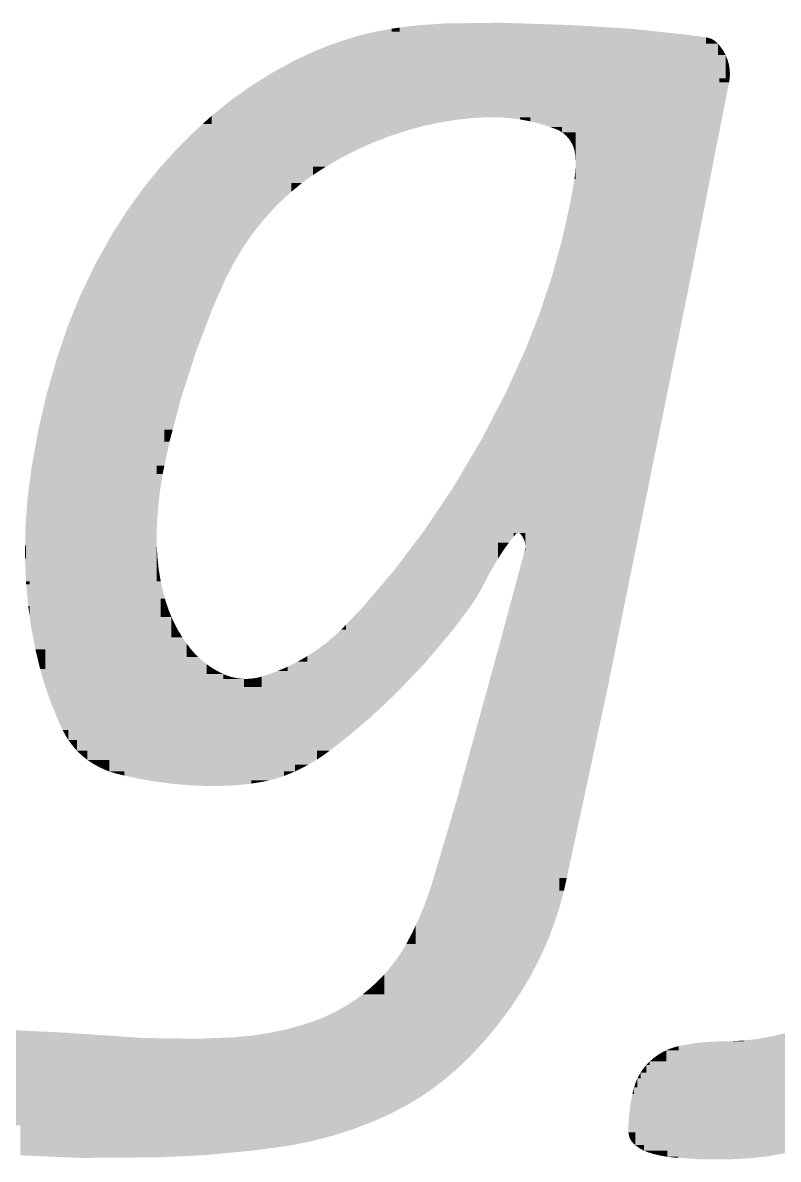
# Model space of a CAD drawing. Extents: x 149 to 8866, y 149 to 4853.
# Drawn here: x 5307.73 to 5334.64, y 4625.3 to 4665.8 of the extents above; entities that cross this region are included whole.
import ezdxf

# ---------------------------------------------------------------- set-up
doc = ezdxf.new("R2010")
doc.units = 0
doc.layers.add('L1D0', color=1, linetype='CONTINUOUS')

msp = doc.modelspace()

# ---------------------------------------------------------------- linework, layer by layer
at = {"layer": 'L1D0'}
for points in [[(5320.28, 4665.476), (5320.861, 4665.584), (5320.861, 4665.476)], [(5320.861, 4665.476), (5320.861, 4665.584), (5321.154, 4665.476), (5321.154, 4665.624)], [(5321.154, 4665.476), (5321.154, 4665.624), (5321.684, 4665.476), (5321.684, 4665.694)], [(5321.684, 4665.476), (5321.684, 4665.694), (5322.751, 4665.476), (5322.751, 4665.772)], [(5322.751, 4665.476), (5322.751, 4665.772), (5323.286, 4665.476), (5323.286, 4665.778)], [(5323.286, 4662.42), (5323.286, 4665.778), (5324.123, 4662.42), (5324.123, 4665.788)], [(5324.123, 4662.429), (5324.123, 4665.788), (5324.777, 4662.429), (5324.777, 4665.796)], [(5324.777, 4665.736), (5324.777, 4665.796), (5326.533, 4665.736), (5326.267, 4665.745)], [(5324.777, 4662.42), (5324.777, 4665.736), (5326.533, 4662.42), (5326.533, 4665.736)], [(5326.533, 4665.574), (5326.533, 4665.736), (5327.38, 4665.574), (5327.38, 4665.707)], [(5326.533, 4663.812), (5326.533, 4665.574), (5329.469, 4663.812), (5329.469, 4665.574)], [(5327.38, 4665.574), (5327.38, 4665.707), (5328.492, 4665.574), (5328.492, 4665.636)], [(5328.492, 4665.574), (5328.492, 4665.636), (5329.469, 4665.574)], [(5329.469, 4665.382), (5329.469, 4665.574), (5331.253, 4665.382), (5330.442, 4665.47)], [(5318.572, 4664.966), (5319.135, 4665.166), (5319.422, 4664.966), (5319.422, 4665.251)], [(5319.422, 4665.251), (5319.704, 4665.336), (5320.28, 4665.251), (5320.28, 4665.476)], [(5319.422, 4664.966), (5319.422, 4665.251), (5320.28, 4664.966), (5320.28, 4665.251)], [(5320.28, 4662.35), (5320.28, 4665.476), (5323.286, 4662.35), (5323.286, 4665.476)], [(5329.469, 4664.652), (5329.469, 4665.382), (5331.253, 4664.652), (5331.253, 4665.382)], [(5331.253, 4665.046), (5331.253, 4665.382), (5332.062, 4665.046), (5332.062, 4665.274)], [(5332.062, 4665.259), (5332.062, 4665.274), (5332.143, 4665.259), (5332.089, 4665.27)], [(5332.062, 4665.222), (5332.062, 4665.259), (5332.143, 4665.222), (5332.143, 4665.259)], [(5332.062, 4665.169), (5332.062, 4665.222), (5332.248, 4665.169), (5332.248, 4665.222)], [(5332.062, 4665.046), (5332.062, 4665.169), (5332.346, 4665.046), (5332.346, 4665.169)], [(5332.143, 4665.222), (5332.143, 4665.259), (5332.248, 4665.222), (5332.197, 4665.242)], [(5332.248, 4665.169), (5332.248, 4665.222), (5332.346, 4665.169), (5332.299, 4665.197)], [(5332.346, 4665.1), (5332.346, 4665.169), (5332.434, 4665.1), (5332.392, 4665.136)], [(5317.355, 4664.42), (5317.75, 4664.608), (5318.02, 4664.42), (5318.02, 4664.737)], [(5318.02, 4664.737), (5318.572, 4664.966), (5318.572, 4664.737)], [(5318.02, 4664.42), (5318.02, 4664.737), (5318.572, 4664.42), (5318.572, 4664.737)], [(5318.572, 4664.42), (5318.572, 4664.966), (5320.28, 4664.42), (5320.28, 4664.966)], [(5331.253, 4664.652), (5331.253, 4665.046), (5332.488, 4664.652), (5332.488, 4665.046)], [(5332.346, 4665.046), (5332.346, 4665.1), (5332.488, 4665.046), (5332.434, 4665.1)], [(5332.488, 4664.898), (5332.488, 4665.046), (5332.61, 4664.898), (5332.552, 4664.974)], [(5332.488, 4664.819), (5332.488, 4664.898), (5332.664, 4664.819), (5332.61, 4664.898)], [(5332.488, 4664.737), (5332.488, 4664.819), (5332.714, 4664.737), (5332.664, 4664.819)], [(5332.488, 4664.652), (5332.488, 4664.737), (5332.758, 4664.652), (5332.714, 4664.737)], [(5315.85, 4663.535), (5316.59, 4664), (5317.355, 4663.535), (5317.355, 4664.42)], [(5317.355, 4663.535), (5317.355, 4664.42), (5320.28, 4663.535), (5320.28, 4664.42)], [(5329.469, 4663.812), (5329.469, 4664.652), (5332.758, 4663.812), (5332.758, 4664.652)], [(5332.758, 4664.474), (5332.758, 4664.652), (5332.831, 4664.474), (5332.797, 4664.564)], [(5332.758, 4664.382), (5332.758, 4664.474), (5332.858, 4664.382), (5332.831, 4664.474)], [(5332.758, 4664.289), (5332.758, 4664.382), (5332.881, 4664.289), (5332.858, 4664.382)], [(5332.758, 4664.195), (5332.758, 4664.289), (5332.897, 4664.195), (5332.881, 4664.289)], [(5332.758, 4664.1), (5332.758, 4664.195), (5332.908, 4664.1), (5332.897, 4664.195)], [(5332.758, 4664.004), (5332.758, 4664.1), (5332.913, 4664.004), (5332.908, 4664.1)], [(5332.758, 4663.908), (5332.758, 4664.004), (5332.912, 4663.908), (5332.913, 4664.004)], [(5314.458, 4662.481), (5315.138, 4663.029), (5315.85, 4662.481), (5315.85, 4663.535)], [(5315.85, 4661.557), (5315.85, 4663.535), (5320.28, 4661.557), (5320.28, 4663.535)], [(5326.533, 4662.075), (5326.533, 4663.812), (5326.938, 4662.075), (5326.938, 4663.812)], [(5326.938, 4661.887), (5326.938, 4663.812), (5332.532, 4661.887), (5332.532, 4663.812)], [(5332.532, 4663.717), (5332.532, 4663.812), (5332.892, 4663.717), (5332.905, 4663.812)], [(5332.532, 4663.67), (5332.532, 4663.717), (5332.883, 4663.67), (5332.892, 4663.717)], [(5332.532, 4661.887), (5332.532, 4663.67), (5332.883, 4663.67)], [(5332.758, 4663.812), (5332.758, 4663.908), (5332.905, 4663.812), (5332.912, 4663.908)], [(5314.135, 4662.188), (5314.401, 4662.429), (5314.458, 4662.188), (5314.458, 4662.481)], [(5314.458, 4661.885), (5314.458, 4662.481), (5315.85, 4661.885), (5315.85, 4662.481)], [(5320.28, 4661.959), (5320.28, 4662.35), (5321.411, 4661.959), (5321.411, 4662.35)], [(5321.411, 4661.959), (5321.411, 4662.35), (5322.003, 4662.119), (5322.003, 4662.35)], [(5322.003, 4662.119), (5322.003, 4662.35), (5322.602, 4662.246), (5322.602, 4662.35)], [(5322.602, 4662.246), (5322.602, 4662.35), (5323.207, 4662.342), (5323.286, 4662.35)], [(5323.286, 4662.35), (5323.286, 4662.42), (5323.817, 4662.405), (5324.123, 4662.42)], [(5324.123, 4662.42), (5324.123, 4662.429), (5324.311, 4662.429)], [(5324.777, 4662.42), (5324.688, 4662.426), (5324.777, 4662.429), (5324.311, 4662.429)], [(5325.437, 4662.352), (5325.064, 4662.4), (5325.437, 4662.42), (5324.777, 4662.42)], [(5325.808, 4662.281), (5325.437, 4662.352), (5325.808, 4662.42), (5325.437, 4662.42)], [(5325.808, 4662.281), (5325.808, 4662.42), (5326.533, 4662.281), (5326.533, 4662.42)], [(5313.799, 4661.885), (5314.135, 4662.188), (5314.458, 4661.885), (5314.458, 4662.188)], [(5320.28, 4661.764), (5320.28, 4661.959), (5320.818, 4661.764), (5320.818, 4661.959)], [(5320.818, 4661.764), (5320.818, 4661.959), (5321.12, 4661.863), (5321.411, 4661.959)], [(5326.533, 4662.075), (5326.174, 4662.189), (5326.533, 4662.281), (5325.808, 4662.281)], [(5326.744, 4661.994), (5326.709, 4662.007), (5326.744, 4662.075), (5326.533, 4662.075)], [(5326.744, 4661.994), (5326.744, 4662.075), (5326.938, 4661.994), (5326.938, 4662.075)], [(5326.811, 4661.963), (5326.744, 4661.994), (5326.938, 4661.963), (5326.938, 4661.994)], [(5326.876, 4661.927), (5326.811, 4661.963), (5326.938, 4661.927), (5326.938, 4661.963)], [(5326.938, 4661.887), (5326.876, 4661.927), (5326.938, 4661.927)], [(5312.561, 4660.57), (5313.163, 4661.244), (5313.474, 4660.57), (5313.474, 4661.557)], [(5313.474, 4661.557), (5313.799, 4661.885), (5315.85, 4661.557), (5315.85, 4661.885)], [(5313.474, 4659.771), (5313.474, 4661.557), (5317.289, 4659.771), (5317.289, 4661.557)], [(5317.289, 4660.672), (5317.289, 4661.557), (5318.532, 4660.672), (5318.532, 4661.557)], [(5318.532, 4661.277), (5318.532, 4661.557), (5319.647, 4661.277), (5319.647, 4661.557)], [(5319.647, 4661.277), (5319.647, 4661.557), (5320.226, 4661.536), (5320.28, 4661.557)], [(5320.28, 4661.557), (5320.28, 4661.764), (5320.818, 4661.764)], [(5326.998, 4661.842), (5326.938, 4661.887), (5327.108, 4661.842), (5327.108, 4661.887)], [(5327.054, 4661.794), (5326.998, 4661.842), (5327.108, 4661.794), (5327.108, 4661.842)], [(5327.108, 4661.741), (5327.054, 4661.794), (5327.108, 4661.794)], [(5327.108, 4661.741), (5327.108, 4661.887), (5327.418, 4661.741), (5327.418, 4661.887)], [(5327.157, 4661.686), (5327.108, 4661.741), (5327.418, 4661.686), (5327.418, 4661.741)], [(5327.202, 4661.627), (5327.18, 4661.657), (5327.202, 4661.686), (5327.157, 4661.686)], [(5327.202, 4661.627), (5327.202, 4661.686), (5327.418, 4661.627), (5327.418, 4661.686)], [(5327.243, 4661.565), (5327.202, 4661.627), (5327.418, 4661.565), (5327.418, 4661.627)], [(5327.281, 4661.501), (5327.243, 4661.565), (5327.418, 4661.501), (5327.418, 4661.565)], [(5327.313, 4661.433), (5327.281, 4661.501), (5327.418, 4661.433), (5327.418, 4661.501)], [(5327.418, 4660.224), (5327.418, 4661.887), (5332.204, 4660.224), (5332.532, 4661.887)], [(5318.532, 4660.989), (5318.532, 4661.277), (5319.081, 4660.989), (5319.647, 4661.277)], [(5327.341, 4661.365), (5327.313, 4661.433), (5327.418, 4661.365), (5327.418, 4661.433)], [(5327.364, 4661.294), (5327.341, 4661.365), (5327.418, 4661.294), (5327.418, 4661.365)], [(5327.381, 4661.222), (5327.364, 4661.294), (5327.418, 4661.222), (5327.418, 4661.294)], [(5327.395, 4661.148), (5327.381, 4661.222), (5327.418, 4661.148), (5327.418, 4661.222)], [(5327.399, 4661.111), (5327.395, 4661.148), (5327.418, 4661.111), (5327.418, 4661.148)], [(5327.418, 4660.845), (5327.409, 4661.023), (5327.418, 4661.111), (5327.399, 4661.111)], [(5318.532, 4660.672), (5318.532, 4660.989), (5319.081, 4660.989)], [(5311.995, 4659.866), (5312.561, 4660.57), (5313.474, 4659.866), (5313.474, 4660.57)], [(5317.289, 4660.367), (5317.289, 4660.672), (5318.061, 4660.367), (5318.061, 4660.672)], [(5317.289, 4660.08), (5317.289, 4660.367), (5317.667, 4660.08), (5318.061, 4660.367)], [(5318.061, 4660.367), (5318.061, 4660.672), (5318.266, 4660.5), (5318.532, 4660.672)], [(5327.374, 4660.224), (5327.389, 4660.312), (5327.418, 4660.224), (5327.418, 4660.312)], [(5327.389, 4660.312), (5327.409, 4660.489), (5327.418, 4660.312), (5327.418, 4660.489)], [(5327.409, 4660.489), (5327.418, 4660.667), (5327.418, 4660.489)], [(5317.289, 4659.771), (5317.289, 4660.08), (5317.667, 4660.08)], [(5327.246, 4659.449), (5327.374, 4660.224), (5332.052, 4659.449), (5332.204, 4660.224)], [(5311.224, 4658.752), (5311.468, 4659.132), (5311.927, 4658.752), (5311.927, 4659.771)], [(5311.927, 4659.771), (5311.995, 4659.866), (5313.474, 4659.771), (5313.474, 4659.866)], [(5311.927, 4658.752), (5311.927, 4659.771), (5315.572, 4658.752), (5315.572, 4659.771)], [(5315.572, 4659.442), (5315.572, 4659.771), (5316.929, 4659.442), (5317.289, 4659.771)], [(5315.572, 4659.094), (5315.572, 4659.442), (5316.587, 4659.094), (5316.929, 4659.442)], [(5315.572, 4658.728), (5315.572, 4659.094), (5316.265, 4658.728), (5316.587, 4659.094)], [(5326.924, 4658.018), (5327.073, 4658.682), (5327.246, 4658.018), (5327.246, 4659.449)], [(5327.246, 4658.018), (5327.246, 4659.449), (5331.77, 4658.018), (5332.052, 4659.449)], [(5310.641, 4657.784), (5310.899, 4658.246), (5311.224, 4657.784), (5311.224, 4658.752)], [(5311.224, 4657.784), (5311.224, 4658.752), (5315.572, 4657.784), (5315.572, 4658.752)], [(5315.572, 4658.536), (5315.572, 4658.728), (5316.114, 4658.536), (5316.265, 4658.728)], [(5315.572, 4658.293), (5315.572, 4658.536), (5315.923, 4658.293), (5316.114, 4658.536)], [(5315.572, 4657.784), (5315.572, 4658.293), (5315.923, 4658.293)], [(5326.436, 4656.34), (5326.559, 4656.707), (5326.924, 4656.34), (5326.924, 4658.018)], [(5326.924, 4656.34), (5326.924, 4658.018), (5331.44, 4656.34), (5331.77, 4658.018)], [(5310.076, 4656.706), (5310.311, 4657.194), (5310.641, 4656.706), (5310.641, 4657.784)], [(5310.641, 4656.706), (5310.641, 4657.784), (5314.968, 4656.706), (5314.968, 4657.784)], [(5314.968, 4656.706), (5314.968, 4657.784), (5315.253, 4657.255), (5315.572, 4657.784)], [(5309.607, 4655.663), (5309.789, 4656.109), (5310.076, 4655.663), (5310.076, 4656.706)], [(5310.076, 4655.663), (5310.076, 4656.706), (5314.504, 4655.663), (5314.504, 4656.706)], [(5314.504, 4655.663), (5314.504, 4656.706), (5314.842, 4656.423), (5314.968, 4656.706)], [(5326.127, 4655.416), (5326.436, 4656.34), (5331.253, 4655.416), (5331.44, 4656.34)], [(5309.335, 4654.994), (5309.607, 4655.663), (5313.813, 4654.994), (5313.813, 4655.663)], [(5313.813, 4653.808), (5313.813, 4655.663), (5313.909, 4654.106), (5314.504, 4655.663)], [(5325.63, 4654.148), (5326.127, 4655.416), (5330.996, 4654.148), (5331.253, 4655.416)], [(5308.934, 4653.808), (5309.141, 4654.424), (5309.335, 4653.808), (5309.335, 4654.994)], [(5309.335, 4653.808), (5309.335, 4654.994), (5313.813, 4653.808), (5313.813, 4654.994)], [(5308.566, 4652.508), (5308.578, 4652.558), (5308.934, 4652.508), (5308.934, 4653.808)], [(5308.934, 4652.508), (5308.934, 4653.808), (5313.391, 4652.508), (5313.391, 4653.808)], [(5313.391, 4652.508), (5313.391, 4653.808), (5313.653, 4653.314), (5313.813, 4653.808)], [(5324.948, 4652.642), (5325.349, 4653.528), (5325.63, 4652.642), (5325.63, 4654.148)], [(5325.63, 4652.642), (5325.63, 4654.148), (5330.691, 4652.642), (5330.996, 4654.148)], [(5324.05, 4650.916), (5324.948, 4652.642), (5330.342, 4650.916), (5330.691, 4652.642)], [(5308.283, 4651.292), (5308.566, 4652.508), (5313.067, 4651.292), (5313.391, 4652.508)], [(5308.052, 4650.014), (5308.283, 4651.292), (5312.773, 4650.014), (5312.773, 4651.292)], [(5312.773, 4650.87), (5312.773, 4651.292), (5312.954, 4650.87), (5313.067, 4651.292)], [(5312.773, 4650.014), (5312.773, 4650.87), (5312.779, 4650.042), (5312.954, 4650.87)], [(5323.516, 4650.014), (5324.05, 4650.916), (5330.16, 4650.014), (5330.342, 4650.916)], [(5307.897, 4648.842), (5307.966, 4649.37), (5308.052, 4648.842), (5308.052, 4650.014)], [(5308.052, 4648.842), (5308.052, 4650.014), (5312.5, 4648.842), (5312.5, 4650.014)], [(5312.5, 4649.713), (5312.5, 4650.014), (5312.709, 4649.713), (5312.773, 4650.014)], [(5323.058, 4649.241), (5323.516, 4650.014), (5324.66, 4649.241), (5324.66, 4650.014)], [(5324.66, 4647.62), (5324.66, 4650.014), (5325.625, 4647.62), (5325.625, 4650.014)], [(5325.625, 4644.346), (5325.625, 4650.014), (5329.014, 4644.346), (5329.014, 4650.014)], [(5329.014, 4644.346), (5329.014, 4650.014), (5329.959, 4649.018), (5330.16, 4650.014)], [(5312.5, 4649.051), (5312.5, 4649.713), (5312.605, 4649.051), (5312.709, 4649.713)], [(5312.5, 4647.714), (5312.5, 4649.051), (5312.535, 4648.384), (5312.605, 4649.051)], [(5322.516, 4648.433), (5323.058, 4649.241), (5324.66, 4648.433), (5324.66, 4649.241)], [(5307.82, 4647.778), (5307.897, 4648.842), (5312.5, 4647.778), (5312.5, 4648.842)], [(5322.03, 4647.707), (5322.516, 4648.433), (5324.66, 4647.707), (5324.66, 4648.433)], [(5307.812, 4647.165), (5307.82, 4647.778), (5312.5, 4647.165), (5312.5, 4647.778)], [(5321.277, 4646.71), (5322.03, 4647.707), (5324.66, 4646.71), (5324.66, 4647.707)], [(5324.66, 4647.482), (5324.66, 4647.62), (5325.208, 4647.482), (5325.208, 4647.62)], [(5324.66, 4647.27), (5324.66, 4647.482), (5325.041, 4647.27), (5325.208, 4647.482)], [(5325.208, 4647.585), (5325.208, 4647.62), (5325.296, 4647.585), (5325.296, 4647.62)], [(5325.208, 4647.482), (5325.208, 4647.585), (5325.296, 4647.585)], [(5325.296, 4647.608), (5325.296, 4647.62), (5325.322, 4647.608), (5325.322, 4647.62)], [(5325.296, 4647.585), (5325.296, 4647.608), (5325.303, 4647.594), (5325.322, 4647.608)], [(5325.322, 4647.608), (5325.322, 4647.62), (5325.344, 4647.616), (5325.367, 4647.62)], [(5325.412, 4647.61), (5325.39, 4647.618), (5325.412, 4647.62), (5325.367, 4647.62)], [(5325.412, 4647.61), (5325.412, 4647.62), (5325.46, 4647.61), (5325.46, 4647.62)], [(5325.433, 4647.599), (5325.412, 4647.61), (5325.46, 4647.599), (5325.46, 4647.61)], [(5325.46, 4647.571), (5325.44, 4647.59), (5325.46, 4647.599), (5325.433, 4647.599)], [(5325.46, 4647.571), (5325.46, 4647.62), (5325.625, 4647.571), (5325.625, 4647.62)], [(5325.496, 4647.528), (5325.46, 4647.571), (5325.625, 4647.528), (5325.625, 4647.571)], [(5325.527, 4647.482), (5325.496, 4647.528), (5325.625, 4647.482), (5325.625, 4647.528)], [(5325.554, 4647.434), (5325.527, 4647.482), (5325.625, 4647.434), (5325.625, 4647.482)], [(5325.578, 4647.384), (5325.554, 4647.434), (5325.625, 4647.384), (5325.625, 4647.434)], [(5325.596, 4647.331), (5325.578, 4647.384), (5325.625, 4647.331), (5325.625, 4647.384)], [(5325.611, 4647.277), (5325.596, 4647.331), (5325.625, 4647.277), (5325.625, 4647.331)], [(5307.807, 4646.713), (5307.812, 4647.165), (5307.844, 4646.713), (5307.844, 4647.165)], [(5307.844, 4645.895), (5307.844, 4647.165), (5312.5, 4645.895), (5312.5, 4647.165)], [(5312.5, 4646.74), (5312.5, 4647.165), (5312.524, 4646.74)], [(5324.66, 4647.16), (5324.66, 4647.27), (5324.963, 4647.16), (5325.041, 4647.27)], [(5324.66, 4646.71), (5324.66, 4647.16), (5324.857, 4647.013), (5324.963, 4647.16)], [(5324.897, 4644.346), (5325.603, 4646.975), (5325.625, 4644.346), (5325.625, 4646.975)], [(5325.603, 4646.975), (5325.61, 4647.002), (5325.625, 4646.975), (5325.625, 4647.002)], [(5325.61, 4647.002), (5325.62, 4647.057), (5325.625, 4647.002), (5325.625, 4647.057)], [(5325.625, 4647.167), (5325.62, 4647.223), (5325.625, 4647.277), (5325.611, 4647.277)], [(5325.62, 4647.057), (5325.625, 4647.112), (5325.625, 4647.057)], [(5307.844, 4645.895), (5307.831, 4646.18), (5307.844, 4646.713), (5307.807, 4646.713)], [(5312.5, 4646.315), (5312.5, 4646.74), (5312.571, 4646.315), (5312.524, 4646.74)], [(5320.388, 4645.62), (5320.976, 4646.312), (5321.277, 4645.62), (5321.277, 4646.71)], [(5321.277, 4645.62), (5321.277, 4646.71), (5324.06, 4645.62), (5324.06, 4646.71)], [(5324.06, 4646.553), (5324.06, 4646.71), (5324.569, 4646.553), (5324.66, 4646.71)], [(5324.06, 4646.176), (5324.06, 4646.553), (5324.348, 4646.176), (5324.569, 4646.553)], [(5312.5, 4645.895), (5312.5, 4646.315), (5312.641, 4645.895), (5312.571, 4646.315)], [(5324.06, 4645.62), (5324.06, 4646.176), (5324.147, 4645.788), (5324.348, 4646.176)], [(5307.849, 4645.79), (5307.844, 4645.895), (5307.976, 4645.79), (5307.976, 4645.895)], [(5307.921, 4645.012), (5307.849, 4645.79), (5307.976, 4645.012), (5307.976, 4645.79)], [(5307.976, 4644.627), (5307.976, 4645.895), (5312.641, 4644.627), (5312.641, 4645.895)], [(5312.641, 4645.273), (5312.641, 4645.895), (5312.793, 4645.273), (5312.735, 4645.478)], [(5319.241, 4644.346), (5319.844, 4644.979), (5320.388, 4644.346), (5320.388, 4645.62)], [(5320.388, 4644.978), (5320.388, 4645.62), (5323.659, 4644.978), (5323.659, 4645.62)], [(5323.659, 4644.978), (5323.659, 4645.62), (5323.868, 4645.293), (5324.06, 4645.62)], [(5307.976, 4644.627), (5307.921, 4645.012), (5307.976, 4645.012)], [(5312.641, 4645.141), (5312.641, 4645.273), (5312.83, 4645.141), (5312.793, 4645.273)], [(5312.641, 4644.881), (5312.641, 4645.141), (5312.919, 4644.881), (5312.83, 4645.141)], [(5320.388, 4644.346), (5320.388, 4644.978), (5323.189, 4644.346), (5323.189, 4644.978)], [(5323.189, 4644.346), (5323.189, 4644.978), (5323.546, 4644.826), (5323.659, 4644.978)], [(5308.177, 4643.471), (5308.031, 4644.239), (5308.177, 4644.627), (5307.976, 4644.627)], [(5308.177, 4643.471), (5308.177, 4644.627), (5313.022, 4643.471), (5313.022, 4644.627)], [(5312.641, 4644.627), (5312.641, 4644.881), (5313.022, 4644.627), (5312.919, 4644.881)], [(5313.022, 4644.136), (5313.022, 4644.627), (5313.267, 4644.136), (5313.138, 4644.378)], [(5313.022, 4643.902), (5313.022, 4644.136), (5313.409, 4643.902), (5313.267, 4644.136)], [(5318.51, 4643.677), (5318.815, 4643.931), (5319.07, 4643.677), (5319.07, 4644.17)], [(5319.07, 4644.17), (5319.104, 4644.202), (5319.241, 4644.17), (5319.241, 4644.346)], [(5319.07, 4643.589), (5319.07, 4644.17), (5319.241, 4643.589), (5319.241, 4644.17)], [(5319.241, 4643.589), (5319.241, 4644.346), (5322.565, 4643.589), (5322.565, 4644.346)], [(5322.565, 4643.589), (5322.565, 4644.346), (5323.074, 4644.192), (5323.189, 4644.346)], [(5324.788, 4643.938), (5324.897, 4644.346), (5328.932, 4643.938), (5329.014, 4644.346)], [(5313.022, 4643.675), (5313.022, 4643.902), (5313.564, 4643.675), (5313.409, 4643.902)], [(5318.191, 4643.441), (5318.51, 4643.677), (5319.07, 4643.441), (5319.07, 4643.677)], [(5324.28, 4642.09), (5324.788, 4643.938), (5328.558, 4642.09), (5328.932, 4643.938)], [(5308.269, 4643.091), (5308.177, 4643.471), (5308.534, 4643.091), (5308.534, 4643.471)], [(5308.534, 4642.132), (5308.534, 4643.471), (5313.564, 4642.132), (5313.564, 4643.471)], [(5313.022, 4643.471), (5313.022, 4643.675), (5313.564, 4643.471), (5313.564, 4643.675)], [(5313.564, 4643.487), (5313.564, 4643.675), (5313.708, 4643.487), (5313.648, 4643.566)], [(5313.564, 4643.338), (5313.564, 4643.487), (5313.838, 4643.338), (5313.708, 4643.487)], [(5313.564, 4643.196), (5313.564, 4643.338), (5313.976, 4643.196), (5313.838, 4643.338)], [(5317.859, 4643.224), (5318.191, 4643.441), (5319.07, 4643.224), (5319.07, 4643.441)], [(5319.07, 4642.93), (5319.07, 4643.589), (5322.007, 4642.93), (5322.565, 4643.589)], [(5308.346, 4642.768), (5308.269, 4643.091), (5308.534, 4642.768), (5308.534, 4643.091)], [(5313.564, 4643.064), (5313.564, 4643.196), (5314.123, 4643.064), (5313.976, 4643.196)], [(5313.564, 4642.941), (5313.564, 4643.064), (5314.278, 4642.941), (5314.123, 4643.064)], [(5313.564, 4642.59), (5313.564, 4642.941), (5314.278, 4642.59), (5314.278, 4642.941)], [(5314.278, 4642.724), (5314.278, 4642.941), (5314.609, 4642.724), (5314.44, 4642.827)], [(5317.161, 4642.849), (5317.515, 4643.027), (5317.859, 4642.849), (5317.859, 4643.027)], [(5317.515, 4643.027), (5317.859, 4643.224), (5317.859, 4643.027)], [(5317.859, 4642.692), (5317.859, 4643.224), (5319.07, 4642.692), (5319.07, 4643.224)], [(5319.07, 4642.307), (5319.07, 4642.93), (5321.411, 4642.307), (5322.007, 4642.93)], [(5308.534, 4642.132), (5308.346, 4642.768), (5308.534, 4642.768)], [(5313.564, 4642.132), (5313.564, 4642.59), (5314.874, 4642.132), (5314.874, 4642.59)], [(5314.278, 4642.59), (5314.278, 4642.724), (5314.609, 4642.59), (5314.609, 4642.724)], [(5314.609, 4642.59), (5314.609, 4642.724), (5314.874, 4642.59), (5314.784, 4642.631)], [(5314.874, 4642.525), (5314.874, 4642.59), (5315.035, 4642.525), (5314.927, 4642.566)], [(5314.874, 4642.49), (5314.874, 4642.525), (5315.146, 4642.49), (5315.035, 4642.525)], [(5314.874, 4642.417), (5314.874, 4642.49), (5315.146, 4642.417), (5315.146, 4642.49)], [(5315.146, 4642.417), (5315.146, 4642.49), (5315.259, 4642.417), (5315.259, 4642.461)], [(5316.066, 4642.456), (5316.179, 4642.482), (5316.235, 4642.456), (5316.235, 4642.499)], [(5316.235, 4642.499), (5316.424, 4642.556), (5316.797, 4642.499), (5316.797, 4642.692)], [(5316.235, 4642.132), (5316.235, 4642.499), (5316.797, 4642.132), (5316.797, 4642.499)], [(5316.797, 4642.692), (5317.161, 4642.849), (5317.161, 4642.692)], [(5316.797, 4642.132), (5316.797, 4642.692), (5319.07, 4642.132), (5319.07, 4642.692)], [(5317.161, 4642.692), (5317.161, 4642.849), (5317.859, 4642.692), (5317.859, 4642.849)], [(5308.755, 4641.508), (5308.534, 4642.132), (5310.81, 4641.508), (5310.81, 4642.132)], [(5310.81, 4640.172), (5310.81, 4642.132), (5319.07, 4640.172), (5319.07, 4642.132)], [(5314.874, 4642.132), (5314.874, 4642.417), (5315.604, 4642.132), (5315.604, 4642.417)], [(5315.259, 4642.417), (5315.259, 4642.461), (5315.373, 4642.417), (5315.373, 4642.44)], [(5315.373, 4642.417), (5315.373, 4642.44), (5315.488, 4642.417), (5315.488, 4642.425)], [(5315.488, 4642.417), (5315.488, 4642.425), (5315.604, 4642.417)], [(5315.604, 4642.132), (5315.604, 4642.417), (5315.72, 4642.132), (5315.72, 4642.416)], [(5315.72, 4642.416), (5315.836, 4642.423), (5315.952, 4642.416), (5315.952, 4642.435)], [(5315.72, 4642.132), (5315.72, 4642.416), (5315.952, 4642.132), (5315.952, 4642.416)], [(5315.952, 4642.435), (5316.066, 4642.456), (5316.066, 4642.435)], [(5315.952, 4642.132), (5315.952, 4642.435), (5316.235, 4642.132), (5316.235, 4642.435)], [(5316.066, 4642.435), (5316.066, 4642.456), (5316.235, 4642.435), (5316.235, 4642.456)], [(5319.07, 4642.013), (5319.07, 4642.307), (5321.13, 4642.013), (5321.411, 4642.307)], [(5323.955, 4640.905), (5324.28, 4642.09), (5328.303, 4640.905), (5328.558, 4642.09)], [(5319.07, 4641.446), (5319.07, 4642.013), (5320.545, 4641.446), (5321.13, 4642.013)], [(5309.008, 4640.895), (5308.755, 4641.508), (5310.81, 4640.895), (5310.81, 4641.508)], [(5319.07, 4641.173), (5319.07, 4641.446), (5320.243, 4641.173), (5320.545, 4641.446)], [(5309.151, 4640.596), (5309.008, 4640.895), (5310.81, 4640.596), (5310.81, 4640.895)], [(5319.07, 4640.172), (5319.07, 4641.173), (5319.862, 4640.827), (5320.243, 4641.173)], [(5323.464, 4639.119), (5323.955, 4640.905), (5327.919, 4639.119), (5328.303, 4640.905)], [(5309.187, 4640.522), (5309.151, 4640.596), (5309.354, 4640.522), (5309.354, 4640.596)], [(5309.266, 4640.378), (5309.187, 4640.522), (5309.354, 4640.378), (5309.354, 4640.522)], [(5309.354, 4640.239), (5309.354, 4640.596), (5310.81, 4640.239), (5310.81, 4640.596)], [(5309.354, 4640.239), (5309.266, 4640.378), (5309.354, 4640.378)], [(5309.449, 4640.105), (5309.354, 4640.239), (5309.661, 4640.105), (5309.661, 4640.239)], [(5309.661, 4639.855), (5309.551, 4639.977), (5309.661, 4640.105), (5309.449, 4640.105)], [(5309.661, 4639.855), (5309.661, 4640.239), (5310.81, 4639.855), (5310.81, 4640.239)], [(5310.81, 4639.119), (5310.81, 4640.172), (5317.421, 4639.119), (5317.421, 4640.172)], [(5317.421, 4639.861), (5317.421, 4640.172), (5318.661, 4639.861), (5319.07, 4640.172)], [(5309.778, 4639.74), (5309.661, 4639.855), (5310.03, 4639.74), (5310.03, 4639.855)], [(5310.03, 4639.53), (5309.901, 4639.631), (5310.03, 4639.74), (5309.778, 4639.74)], [(5310.03, 4639.53), (5310.03, 4639.855), (5310.81, 4639.53), (5310.81, 4639.855)], [(5317.421, 4639.544), (5317.421, 4639.861), (5318.209, 4639.544), (5318.209, 4639.861)], [(5318.209, 4639.544), (5318.209, 4639.861), (5318.514, 4639.749), (5318.661, 4639.861)], [(5310.166, 4639.437), (5310.03, 4639.53), (5310.378, 4639.437), (5310.378, 4639.53)], [(5310.378, 4639.312), (5310.306, 4639.35), (5310.378, 4639.437), (5310.166, 4639.437)], [(5310.378, 4639.312), (5310.378, 4639.53), (5310.81, 4639.312), (5310.81, 4639.53)], [(5310.633, 4639.188), (5310.462, 4639.267), (5310.633, 4639.312), (5310.378, 4639.312)], [(5310.633, 4639.188), (5310.633, 4639.312), (5310.81, 4639.188), (5310.81, 4639.312)], [(5317.421, 4639.355), (5317.421, 4639.544), (5317.891, 4639.355), (5318.209, 4639.544)], [(5317.421, 4639.119), (5317.421, 4639.355), (5317.565, 4639.185), (5317.891, 4639.355)], [(5310.81, 4639.119), (5310.633, 4639.188), (5310.81, 4639.188)], [(5311.082, 4639.038), (5310.99, 4639.061), (5311.082, 4639.119), (5310.81, 4639.119)], [(5311.347, 4638.97), (5311.082, 4639.038), (5311.347, 4639.119), (5311.082, 4639.119)], [(5311.883, 4638.856), (5311.347, 4638.97), (5311.883, 4639.119), (5311.347, 4639.119)], [(5311.883, 4638.856), (5311.883, 4639.119), (5312.455, 4638.856), (5312.455, 4639.119)], [(5312.455, 4638.758), (5312.153, 4638.809), (5312.455, 4638.856), (5311.883, 4638.856)], [(5312.455, 4638.758), (5312.455, 4639.119), (5313.365, 4638.758), (5313.365, 4639.119)], [(5313.365, 4638.653), (5313.365, 4639.119), (5314.255, 4638.653), (5314.255, 4639.119)], [(5314.255, 4638.6), (5314.255, 4639.119), (5314.815, 4638.6), (5314.815, 4639.119)], [(5314.815, 4638.684), (5314.815, 4639.119), (5315.864, 4638.684), (5315.864, 4639.119)], [(5315.864, 4638.804), (5315.864, 4639.119), (5316.517, 4638.804), (5316.517, 4639.119)], [(5316.517, 4638.957), (5316.517, 4639.119), (5317.027, 4638.957), (5317.027, 4639.119)], [(5316.517, 4638.804), (5316.517, 4638.957), (5316.774, 4638.873), (5317.027, 4638.957)], [(5317.027, 4639.054), (5317.027, 4639.119), (5317.275, 4639.054), (5317.275, 4639.119)], [(5317.027, 4638.957), (5317.027, 4639.054), (5317.275, 4639.054)], [(5317.275, 4639.054), (5317.275, 4639.119), (5317.397, 4639.108), (5317.421, 4639.119)], [(5323.186, 4638.108), (5323.464, 4639.119), (5327.702, 4638.108), (5327.919, 4639.119)], [(5313.365, 4638.653), (5313.061, 4638.679), (5313.365, 4638.758), (5312.455, 4638.758)], [(5314.255, 4638.6), (5313.661, 4638.626), (5314.255, 4638.653), (5313.365, 4638.653)], [(5314.815, 4638.6), (5314.815, 4638.684), (5315.341, 4638.628), (5315.864, 4638.684)], [(5315.864, 4638.684), (5315.864, 4638.804), (5316.125, 4638.726), (5316.125, 4638.804)], [(5316.125, 4638.726), (5316.125, 4638.804), (5316.256, 4638.747), (5316.517, 4638.804)], [(5322.364, 4635.326), (5323.186, 4638.108), (5327.103, 4635.326), (5327.702, 4638.108)], [(5322.082, 4634.475), (5322.279, 4635.039), (5322.364, 4634.475), (5322.364, 4635.326)], [(5322.364, 4634.249), (5322.364, 4635.326), (5326.836, 4634.249), (5326.836, 4635.326)], [(5326.836, 4635.178), (5326.836, 4635.326), (5327.071, 4635.178), (5327.103, 4635.326)], [(5326.836, 4634.866), (5326.836, 4635.178), (5327.004, 4634.866), (5327.071, 4635.178)], [(5326.836, 4634.249), (5326.836, 4634.866), (5327.004, 4634.866)], [(5321.856, 4633.921), (5322.082, 4634.475), (5322.364, 4633.921), (5322.364, 4634.475)], [(5322.364, 4633.641), (5322.364, 4634.249), (5326.637, 4633.641), (5326.836, 4634.249)], [(5321.604, 4633.379), (5321.726, 4633.641), (5321.726, 4633.379)], [(5321.726, 4633.641), (5321.856, 4633.921), (5322.364, 4633.641), (5322.364, 4633.921)], [(5321.726, 4632.138), (5321.726, 4633.641), (5325.975, 4632.138), (5325.975, 4633.641)], [(5325.975, 4633.045), (5325.975, 4633.641), (5326.404, 4633.045), (5326.637, 4633.641)], [(5321.464, 4633.116), (5321.604, 4633.379), (5321.726, 4633.116), (5321.726, 4633.379)], [(5321.212, 4632.68), (5321.385, 4632.967), (5321.726, 4632.68), (5321.726, 4632.967)], [(5321.385, 4632.967), (5321.464, 4633.116), (5321.726, 4632.967), (5321.726, 4633.116)], [(5325.975, 4632.138), (5325.975, 4633.045), (5326.142, 4632.462), (5326.404, 4633.045)], [(5320.82, 4632.138), (5321.024, 4632.404), (5321.726, 4632.138), (5321.726, 4632.404)], [(5321.024, 4632.404), (5321.212, 4632.68), (5321.726, 4632.404), (5321.726, 4632.68)], [(5320.602, 4630.682), (5320.602, 4631.884), (5320.82, 4630.682), (5320.82, 4632.138)], [(5320.82, 4630.682), (5320.82, 4632.138), (5325.091, 4630.682), (5325.091, 4632.138)], [(5325.091, 4631.893), (5325.091, 4632.138), (5325.848, 4631.893), (5325.975, 4632.138)], [(5320.124, 4631.415), (5320.369, 4631.643), (5320.602, 4631.415), (5320.602, 4631.643)], [(5320.369, 4631.643), (5320.602, 4631.884), (5320.602, 4631.643)], [(5325.091, 4631.618), (5325.091, 4631.893), (5325.686, 4631.618), (5325.848, 4631.893)], [(5325.091, 4631.298), (5325.091, 4631.618), (5325.499, 4631.298), (5325.686, 4631.618)], [(5319.188, 4630.735), (5319.522, 4630.948), (5319.842, 4630.735), (5319.842, 4631.181)], [(5319.842, 4631.181), (5319.995, 4631.308), (5320.124, 4631.181), (5320.124, 4631.415)], [(5319.842, 4630.735), (5319.842, 4631.181), (5320.602, 4630.735), (5320.602, 4631.181)], [(5320.124, 4631.181), (5320.124, 4631.415), (5320.602, 4631.181), (5320.602, 4631.415)], [(5325.091, 4630.682), (5325.091, 4631.298), (5325.499, 4631.298)], [(5318.482, 4630.374), (5318.841, 4630.543), (5319.188, 4630.374), (5319.188, 4630.735)], [(5319.188, 4630.374), (5319.188, 4630.735), (5320.602, 4630.374), (5320.602, 4630.735)], [(5317.926, 4630.165), (5318.114, 4630.227), (5318.482, 4630.165), (5318.482, 4630.374)], [(5318.482, 4630.165), (5318.482, 4630.374), (5320.602, 4630.165), (5320.602, 4630.374)], [(5320.602, 4629.522), (5320.602, 4630.682), (5324.177, 4629.522), (5324.177, 4630.682)], [(5324.177, 4629.522), (5324.177, 4630.682), (5324.65, 4630.089), (5325.091, 4630.682)], [(5316.498, 4629.651), (5316.498, 4629.798), (5317.075, 4629.651), (5317.075, 4629.92)], [(5317.075, 4629.92), (5317.645, 4630.073), (5317.926, 4629.92), (5317.926, 4630.165)], [(5317.075, 4629.651), (5317.075, 4629.92), (5317.926, 4629.651), (5317.926, 4629.92)], [(5317.926, 4628.724), (5317.926, 4630.165), (5320.602, 4628.724), (5320.602, 4630.165)], [(5307.489, 4628.808), (5307.489, 4629.897), (5309.255, 4628.808), (5309.255, 4629.81)], [(5309.255, 4628.808), (5309.255, 4629.81), (5311.018, 4628.808), (5311.018, 4629.69)], [(5311.018, 4629.595), (5311.018, 4629.69), (5314.028, 4629.595), (5312.02, 4629.62)], [(5311.018, 4627.617), (5311.018, 4629.595), (5314.028, 4627.617), (5314.028, 4629.595)], [(5314.028, 4629.595), (5315.032, 4629.639), (5315.327, 4629.595), (5315.327, 4629.651)], [(5314.028, 4627.617), (5314.028, 4629.595), (5315.327, 4627.617), (5315.327, 4629.595)], [(5315.327, 4629.651), (5315.914, 4629.709), (5316.498, 4629.651), (5316.498, 4629.798)], [(5315.327, 4628.724), (5315.327, 4629.651), (5317.926, 4628.724), (5317.926, 4629.651)], [(5320.602, 4628.724), (5320.602, 4629.522), (5323.407, 4628.724), (5323.407, 4629.522)], [(5323.407, 4628.724), (5323.407, 4629.522), (5323.673, 4628.981), (5324.177, 4629.522)], [(5332.497, 4629.502), (5332.7, 4629.503), (5332.944, 4629.502), (5332.944, 4629.503)], [(5332.944, 4629.502), (5332.944, 4629.503), (5333.432, 4629.502), (5333.432, 4629.532)], [(5333.432, 4629.532), (5333.918, 4629.59), (5334.399, 4629.532), (5334.399, 4629.677)], [(5333.432, 4629.185), (5333.432, 4629.532), (5334.399, 4629.185), (5334.399, 4629.532)], [(5334.399, 4629.185), (5334.399, 4629.677), (5334.874, 4629.185), (5334.874, 4629.792)], [(5330.421, 4629.063), (5330.536, 4629.128), (5330.653, 4629.063), (5330.653, 4629.185)], [(5330.653, 4629.185), (5330.774, 4629.235), (5330.898, 4629.185), (5330.898, 4629.279)], [(5330.653, 4627.246), (5330.653, 4629.185), (5335.523, 4627.246), (5335.523, 4629.185)], [(5330.898, 4629.279), (5331.024, 4629.315), (5331.089, 4629.279), (5331.089, 4629.329)], [(5330.898, 4629.185), (5330.898, 4629.279), (5331.089, 4629.185), (5331.089, 4629.279)], [(5331.089, 4629.329), (5331.287, 4629.371), (5331.688, 4629.329), (5331.688, 4629.437)], [(5331.089, 4629.185), (5331.089, 4629.329), (5331.688, 4629.185), (5331.688, 4629.329)], [(5331.688, 4629.437), (5332.092, 4629.48), (5332.497, 4629.437), (5332.497, 4629.502)], [(5331.688, 4629.185), (5331.688, 4629.437), (5332.497, 4629.185), (5332.497, 4629.437)], [(5332.497, 4629.185), (5332.497, 4629.502), (5333.432, 4629.185), (5333.432, 4629.502)], [(5305.345, 4627.617), (5305.345, 4628.808), (5311.018, 4627.617), (5311.018, 4628.808)], [(5315.327, 4627.194), (5315.327, 4628.724), (5321.347, 4627.194), (5321.347, 4628.724)], [(5321.347, 4628.154), (5321.347, 4628.724), (5322.767, 4628.154), (5322.767, 4628.724)], [(5322.767, 4628.154), (5322.767, 4628.724), (5323.201, 4628.526), (5323.407, 4628.724)], [(5329.938, 4628.662), (5330.017, 4628.745), (5330.058, 4628.662), (5330.058, 4628.785)], [(5330.058, 4628.785), (5330.106, 4628.83), (5330.207, 4628.785), (5330.207, 4628.914)], [(5330.058, 4628.662), (5330.058, 4628.785), (5330.653, 4628.662), (5330.653, 4628.785)], [(5330.207, 4628.914), (5330.312, 4628.992), (5330.653, 4628.914), (5330.653, 4628.992)], [(5330.207, 4628.785), (5330.207, 4628.914), (5330.653, 4628.785), (5330.653, 4628.914)], [(5330.312, 4628.992), (5330.421, 4629.063), (5330.653, 4628.992), (5330.653, 4629.063)], [(5329.621, 4628.185), (5329.674, 4628.288), (5329.731, 4628.185), (5329.731, 4628.387)], [(5329.731, 4628.387), (5329.795, 4628.482), (5329.938, 4628.387), (5329.938, 4628.482)], [(5329.731, 4628.185), (5329.731, 4628.387), (5330.653, 4628.185), (5330.653, 4628.387)], [(5329.795, 4628.482), (5329.863, 4628.575), (5329.938, 4628.482), (5329.938, 4628.662)], [(5329.938, 4628.387), (5329.938, 4628.662), (5330.653, 4628.387), (5330.653, 4628.662)], [(5321.347, 4627.807), (5321.347, 4628.154), (5322.312, 4627.807), (5322.767, 4628.154)], [(5329.5, 4627.863), (5329.535, 4627.973), (5329.621, 4627.863), (5329.621, 4627.973)], [(5329.535, 4627.973), (5329.575, 4628.08), (5329.621, 4627.973), (5329.621, 4628.185)], [(5329.621, 4627.863), (5329.621, 4628.185), (5330.653, 4627.863), (5330.653, 4628.185)], [(5305.269, 4626.505), (5305.269, 4627.617), (5309.802, 4626.505), (5309.802, 4627.617)], [(5309.802, 4625.553), (5309.802, 4627.617), (5315.327, 4625.553), (5315.327, 4627.617)], [(5321.347, 4627.194), (5321.347, 4627.807), (5321.839, 4627.486), (5322.312, 4627.807)], [(5329.37, 4627.246), (5329.44, 4627.623), (5330.653, 4627.246), (5330.653, 4627.623)], [(5329.44, 4627.623), (5329.487, 4627.808), (5329.5, 4627.623), (5329.5, 4627.863)], [(5329.5, 4627.623), (5329.5, 4627.863), (5330.653, 4627.623), (5330.653, 4627.863)], [(5315.327, 4625.941), (5315.327, 4627.194), (5318.001, 4625.941), (5318.001, 4627.194)], [(5318.001, 4626.652), (5318.001, 4627.194), (5320.225, 4626.652), (5320.225, 4627.194)], [(5320.225, 4626.93), (5320.225, 4627.194), (5320.84, 4626.93), (5321.347, 4627.194)], [(5329.323, 4626.866), (5329.37, 4627.246), (5331.865, 4626.866), (5331.865, 4627.246)], [(5331.865, 4625.661), (5331.865, 4627.246), (5335.523, 4625.661), (5335.523, 4627.246)], [(5320.225, 4626.652), (5320.225, 4626.93), (5320.579, 4626.812), (5320.84, 4626.93)], [(5329.3, 4626.264), (5329.3, 4626.484), (5329.323, 4626.264), (5329.323, 4626.866)], [(5329.323, 4626.264), (5329.323, 4626.866), (5331.865, 4626.264), (5331.865, 4626.866)], [(5307.646, 4625.441), (5307.646, 4626.505), (5309.802, 4625.441), (5309.802, 4626.505)], [(5318.001, 4625.941), (5318.001, 4626.652), (5318.756, 4626.136), (5318.756, 4626.652)], [(5318.756, 4626.136), (5318.756, 4626.652), (5319.497, 4626.373), (5320.225, 4626.652)], [(5329.306, 4626.207), (5329.3, 4626.264), (5329.541, 4626.207), (5329.541, 4626.264)], [(5329.541, 4625.807), (5329.541, 4626.264), (5331.865, 4625.807), (5331.865, 4626.264)], [(5315.327, 4625.553), (5315.327, 4625.941), (5316.015, 4625.619), (5316.015, 4625.941)], [(5316.015, 4625.619), (5316.015, 4625.941), (5316.852, 4625.736), (5316.852, 4625.941)], [(5316.852, 4625.736), (5316.852, 4625.941), (5317.238, 4625.79), (5318.001, 4625.941)], [(5329.316, 4626.151), (5329.306, 4626.207), (5329.541, 4626.151), (5329.541, 4626.207)], [(5329.332, 4626.096), (5329.316, 4626.151), (5329.541, 4626.096), (5329.541, 4626.151)], [(5329.353, 4626.043), (5329.332, 4626.096), (5329.541, 4626.043), (5329.541, 4626.096)], [(5329.379, 4625.992), (5329.353, 4626.043), (5329.541, 4625.992), (5329.541, 4626.043)], [(5329.41, 4625.943), (5329.379, 4625.992), (5329.541, 4625.943), (5329.541, 4625.992)], [(5329.445, 4625.898), (5329.41, 4625.943), (5329.541, 4625.898), (5329.541, 4625.943)], [(5329.484, 4625.856), (5329.445, 4625.898), (5329.541, 4625.856), (5329.541, 4625.898)], [(5309.802, 4625.348), (5309.802, 4625.553), (5311.8, 4625.364), (5311.8, 4625.553)], [(5311.8, 4625.364), (5311.8, 4625.553), (5312.645, 4625.371), (5312.645, 4625.553)], [(5312.645, 4625.371), (5312.645, 4625.553), (5314.333, 4625.458), (5315.327, 4625.553)], [(5329.541, 4625.807), (5329.506, 4625.837), (5329.541, 4625.856), (5329.484, 4625.856)], [(5329.614, 4625.75), (5329.541, 4625.807), (5329.852, 4625.75), (5329.852, 4625.807)], [(5329.69, 4625.698), (5329.614, 4625.75), (5329.852, 4625.698), (5329.852, 4625.75)], [(5329.852, 4625.609), (5329.77, 4625.651), (5329.852, 4625.698), (5329.69, 4625.698)], [(5329.852, 4625.609), (5329.852, 4625.807), (5330.689, 4625.609), (5330.689, 4625.807)], [(5330.024, 4625.54), (5329.936, 4625.572), (5330.024, 4625.609), (5329.852, 4625.609)], [(5330.024, 4625.54), (5330.024, 4625.609), (5330.19, 4625.54), (5330.19, 4625.609)], [(5330.19, 4625.49), (5330.068, 4625.527), (5330.19, 4625.54), (5330.024, 4625.54)], [(5330.19, 4625.49), (5330.19, 4625.609), (5330.689, 4625.49), (5330.689, 4625.609)], [(5330.689, 4625.388), (5330.438, 4625.432), (5330.689, 4625.49), (5330.19, 4625.49)], [(5330.689, 4625.388), (5330.689, 4625.807), (5331.865, 4625.388), (5331.865, 4625.807)], [(5331.865, 4625.3), (5331.865, 4625.661), (5332.984, 4625.3), (5332.984, 4625.661)], [(5332.984, 4625.3), (5332.984, 4625.661), (5333.625, 4625.336), (5333.625, 4625.661)], [(5333.625, 4625.336), (5333.625, 4625.661), (5334.264, 4625.409), (5334.264, 4625.661)], [(5334.264, 4625.409), (5334.264, 4625.661), (5334.897, 4625.518), (5335.523, 4625.661)], [(5309.802, 4625.348), (5307.807, 4625.434), (5309.802, 4625.441), (5307.646, 4625.441)], [(5331.069, 4625.35), (5330.942, 4625.358), (5331.069, 4625.388), (5330.689, 4625.388)], [(5331.865, 4625.3), (5331.069, 4625.35), (5331.865, 4625.388), (5331.069, 4625.388)]]:
    msp.add_solid(points, dxfattribs=at)

doc.saveas('drawing.dxf')
